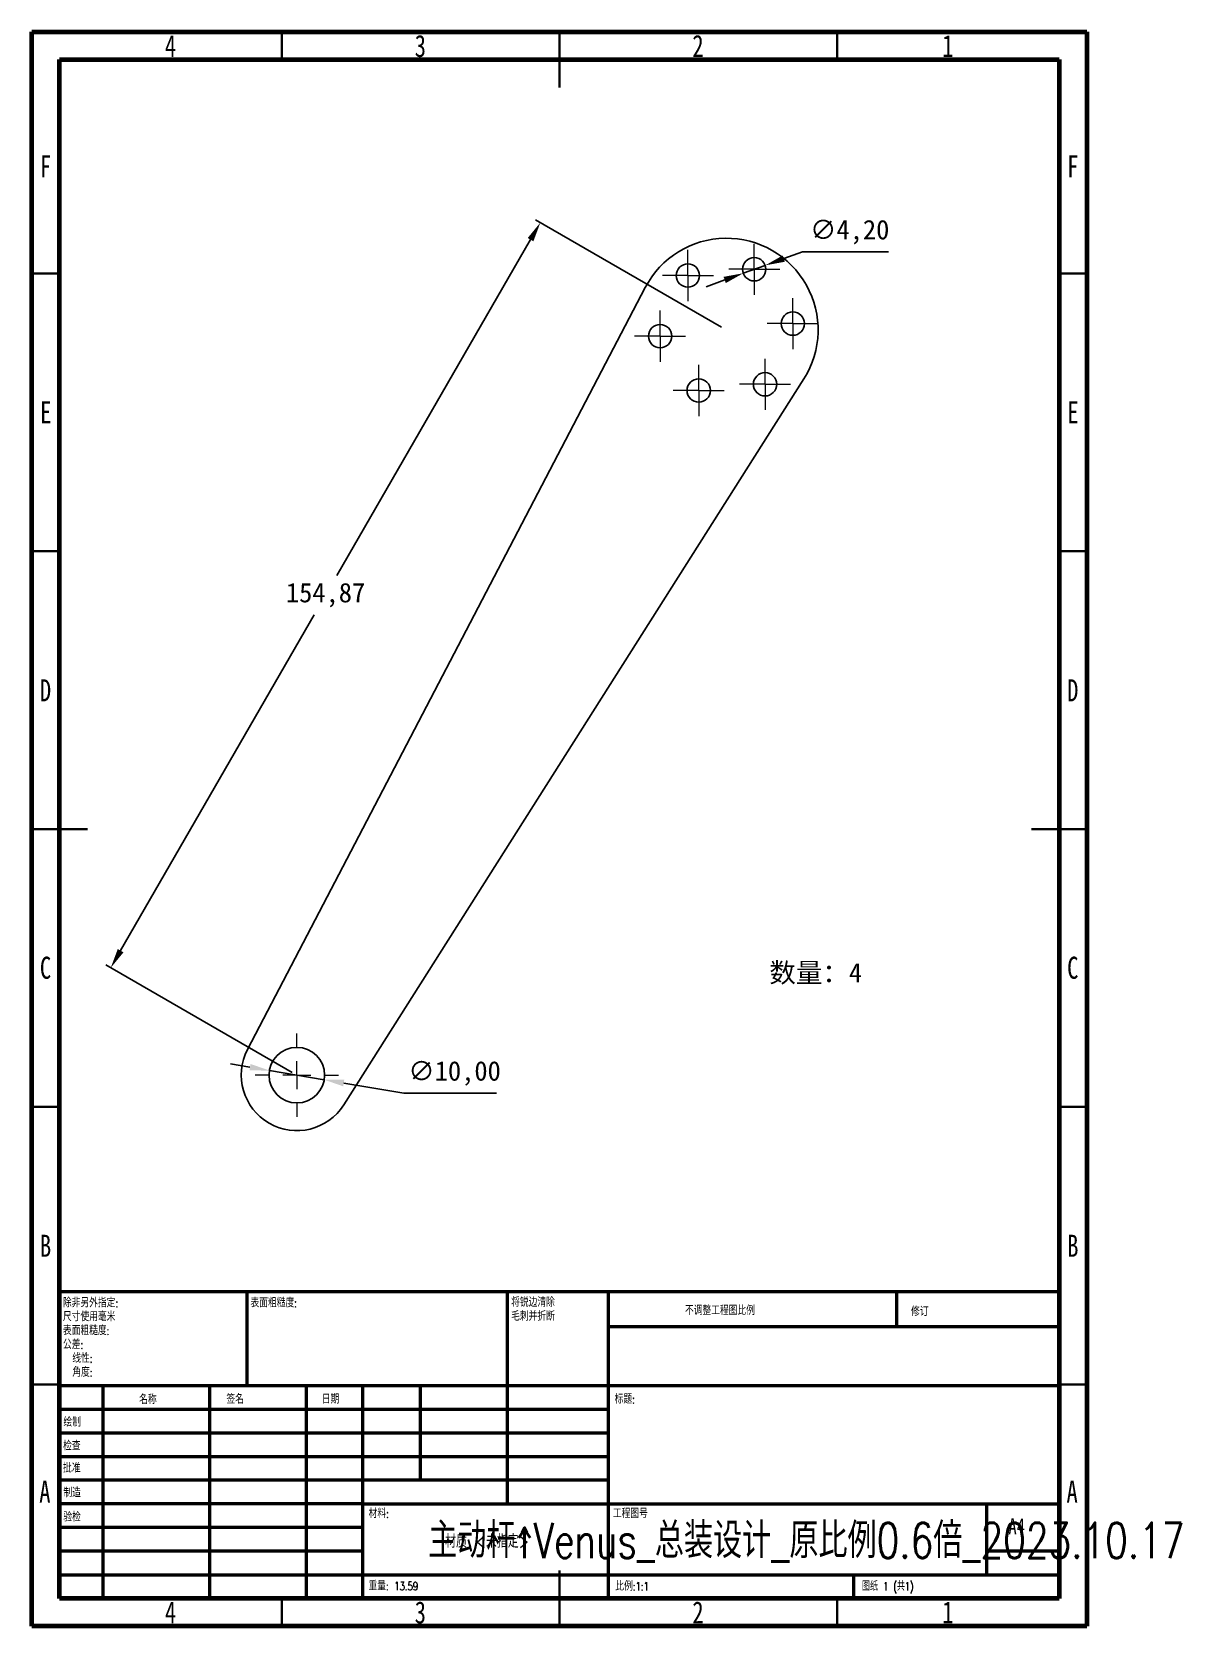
# Model space of a CAD drawing. Header units: millimetres. Extents: x 15 to 222, y 5 to 292.
import ezdxf

# ---------------------------------------------------------------- set-up
doc = ezdxf.new("R2010")
doc.units = ezdxf.units.MM
doc.header["$PDSIZE"] = -1
doc.layers.get('Defpoints').update_dxf_attribs({"color": 130})
doc.styles.add('SLDTEXTSTYLE0', font='TXT', dxfattribs={"width": 0.75})
doc.styles.add('SLDTEXTSTYLE1', font='TXT', dxfattribs={"width": 0.75, "bigfont": 'bigfont'})
doc.styles.add('SLDTEXTSTYLE2', font='TXT', dxfattribs={"width": 0.694444, "bigfont": 'bigfont'})
doc.dimstyles.new('ISO-25', dxfattribs={"dimtxt": 2.5, "dimasz": 2.5, "dimexe": 1.25, "dimexo": 0.625, "dimtad": 1, "dimtxsty": 'Standard', "dimcen": 2.5, "dimadec": 0, "dimazin": 0, "dimtfac": 1, "dimtmove": 0, "dimatfit": 3, "dimfxl": 1, "dimarcsym": 0})

# ---------------------------------------------------------------- blocks, each defined once
blk = doc.blocks.new('SW_CENTERMARKSYMBOL_0')
at = {"color": 0, "linetype": 'Continuous', "lineweight": 18}
for p, q in [((0, 5), (0, 7.5)), ((-5, 0), (-7.5, 0)), ((0, 0), (-2.5, 0)), ((0, 0), (0, 2.5)), ((0, 0), (0, -2.5)), ((0, 0), (2.5, 0)), ((5, 0), (7.5, 0)), ((0, -5), (0, -7.5))]:
    blk.add_line(p, q, dxfattribs=at)
blk = doc.blocks.new('SW_CENTERMARKSYMBOL_1')
at = {"color": 0, "linetype": 'Continuous', "lineweight": 18}
for p, q in [((0, 2.5), (0, 4.6)), ((-2.5, 0), (-4.6, 0)), ((0, 0), (-2.5, 0)), ((0, 0), (0, 2.5)), ((0, 0), (0, -2.5)), ((0, 0), (2.5, 0)), ((2.5, 0), (4.6, 0)), ((0, -2.5), (0, -4.6))]:
    blk.add_line(p, q, dxfattribs=at)
blk = doc.blocks.new('SW_CENTERMARKSYMBOL_2')
at = {"color": 0, "linetype": 'Continuous', "lineweight": 18}
for p, q in [((0, 2.5), (0, 4.6)), ((-2.5, 0), (-4.6, 0)), ((0, 0), (-2.5, 0)), ((0, 0), (0, 2.5)), ((0, 0), (0, -2.5)), ((0, 0), (2.5, 0)), ((2.5, 0), (4.6, 0)), ((0, -2.5), (0, -4.6))]:
    blk.add_line(p, q, dxfattribs=at)
blk = doc.blocks.new('SW_CENTERMARKSYMBOL_3')
at = {"color": 0, "linetype": 'Continuous', "lineweight": 18}
for p, q in [((0, 2.5), (0, 4.6)), ((-2.5, 0), (-4.6, 0)), ((0, 0), (-2.5, 0)), ((0, 0), (0, 2.5)), ((0, 0), (0, -2.5)), ((0, 0), (2.5, 0)), ((2.5, 0), (4.6, 0)), ((0, -2.5), (0, -4.6))]:
    blk.add_line(p, q, dxfattribs=at)
blk = doc.blocks.new('SW_CENTERMARKSYMBOL_4')
at = {"color": 0, "linetype": 'Continuous', "lineweight": 18}
for p, q in [((0, 2.5), (0, 4.6)), ((-2.5, 0), (-4.6, 0)), ((0, 0), (-2.5, 0)), ((0, 0), (0, 2.5)), ((0, 0), (0, -2.5)), ((0, 0), (2.5, 0)), ((2.5, 0), (4.6, 0)), ((0, -2.5), (0, -4.6))]:
    blk.add_line(p, q, dxfattribs=at)
blk = doc.blocks.new('SW_CENTERMARKSYMBOL_5')
at = {"color": 0, "linetype": 'Continuous', "lineweight": 18}
for p, q in [((0, 2.5), (0, 4.6)), ((-2.5, 0), (-4.6, 0)), ((0, 0), (-2.5, 0)), ((0, 0), (0, 2.5)), ((0, 0), (0, -2.5)), ((0, 0), (2.5, 0)), ((2.5, 0), (4.6, 0)), ((0, -2.5), (0, -4.6))]:
    blk.add_line(p, q, dxfattribs=at)
blk = doc.blocks.new('SW_CENTERMARKSYMBOL_6')
at = {"color": 0, "linetype": 'Continuous', "lineweight": 18}
for p, q in [((0, 2.5), (0, 4.6)), ((-2.5, 0), (-4.6, 0)), ((0, 0), (-2.5, 0)), ((0, 0), (0, 2.5)), ((0, 0), (0, -2.5)), ((0, 0), (2.5, 0)), ((2.5, 0), (4.6, 0)), ((0, -2.5), (0, -4.6))]:
    blk.add_line(p, q, dxfattribs=at)
blk = doc.blocks.new('*D13')
at = {"layer": 'Defpoints', "color": 0, "lineweight": -2, "transparency": 16777216}
for p, q in [((143.12, 248.55), (147.07, 249.97)), ((153.76, 252.38), (150.41, 251.18)), ((169.28, 252.38), (153.76, 252.38)), ((139.77, 247.34), (136.42, 246.13))]:
    blk.add_line(p, q, dxfattribs=at)
at = {"layer": 'Defpoints', "color": 0, "transparency": 16777216}
for p in [(147.07, 249.97), (143.12, 248.55)]:
    blk.add_point(p, dxfattribs=at)
for points in [[(150.21, 251.74), (150.61, 250.62), (147.07, 249.97)], [(139.57, 247.9), (139.97, 246.78), (143.12, 248.55)]]:
    blk.add_solid(points, dxfattribs=at)
at = {"layer": 'Defpoints', "color": 0, "transparency": 16777216, "insert": (162.28, 255.95), "char_height": 3.5, "attachment_point": 5}
blk.add_mtext('∅4,20', dxfattribs=at)
blk = doc.blocks.new('*D15')
at = {"layer": 'Defpoints', "color": 0, "lineweight": -2, "transparency": 16777216}
for p, q in [((139.22, 238.85), (105.71, 258.18)), ((104.8, 254.6), (69.95, 194.16)), ((30.99, 126.6), (65.84, 187.03)), ((61.85, 104.69), (28.34, 124.02))]:
    blk.add_line(p, q, dxfattribs=at)
at = {"layer": 'Defpoints', "color": 0, "transparency": 16777216}
for p in [(106.58, 257.68), (140.09, 238.35), (62.72, 104.19)]:
    blk.add_point(p, dxfattribs=at)
for points in [[(104.29, 254.89), (105.32, 254.3), (106.58, 257.68)], [(30.47, 126.89), (31.5, 126.3), (29.21, 123.52)]]:
    blk.add_solid(points, dxfattribs=at)
at = {"layer": 'Defpoints', "color": 0, "transparency": 16777216, "insert": (67.89, 190.6), "char_height": 3.5, "attachment_point": 5}
blk.add_mtext('154,87', dxfattribs=at)
blk = doc.blocks.new('*D16')
at = {"layer": 'Defpoints', "color": 0, "lineweight": -2, "transparency": 16777216}
for p, q in [((54.28, 105.61), (50.78, 106.21)), ((57.79, 105.02), (67.65, 103.36)), ((82.01, 100.94), (71.16, 102.77)), ((98.7, 100.94), (82.01, 100.94))]:
    blk.add_line(p, q, dxfattribs=at)
at = {"layer": 'Defpoints', "color": 0, "transparency": 16777216}
for p in [(57.79, 105.02), (67.65, 103.36)]:
    blk.add_point(p, dxfattribs=at)
for points in [[(54.38, 106.2), (54.19, 105.03), (57.79, 105.02)], [(71.26, 103.35), (71.06, 102.18), (67.65, 103.36)]]:
    blk.add_solid(points, dxfattribs=at)
at = {"layer": 'Defpoints', "color": 0, "transparency": 16777216, "insert": (91.12, 104.5), "char_height": 3.5, "attachment_point": 5}
blk.add_mtext('∅10,00', dxfattribs=at)

msp = doc.modelspace()

# ---------------------------------------------------------------- linework, layer by layer
at = {"color": 7, "linetype": 'Continuous', "lineweight": 70}
for p, q in [((15, 5), (15, 292)), ((15, 292), (205, 292)), ((205, 292), (205, 5)), ((20, 10), (20, 287)), ((20, 287), (200, 287)), ((200, 287), (200, 10)), ((200, 10), (20, 10)), ((205, 5), (15, 5))]:
    msp.add_line(p, q, dxfattribs=at)
at = {"color": 7, "linetype": 'Continuous', "lineweight": 35}
for p, q in [((60, 287), (60, 292)), ((110, 292), (110, 282)), ((110, 287), (110, 292)), ((160, 287), (160, 292)), ((20, 248.5), (15, 248.5)), ((200, 248.5), (205, 248.5)), ((20, 198.5), (15, 198.5)), ((200, 198.5), (205, 198.5)), ((15, 148.5), (25, 148.5)), ((20, 148.5), (15, 148.5)), ((205, 148.5), (195, 148.5)), ((200, 148.5), (205, 148.5)), ((20, 98.5), (15, 98.5)), ((200, 98.5), (205, 98.5)), ((20, 48.5), (15, 48.5)), ((200, 48.5), (205, 48.5)), ((110, 5), (110, 15)), ((60, 10), (60, 5)), ((110, 10), (110, 5)), ((160, 10), (160, 5))]:
    msp.add_line(p, q, dxfattribs=at)
at = {"color": 7, "linetype": 'Continuous', "lineweight": 25}
for p, q in [((53.856, 108.818), (125.463, 245.986)), ((154.024, 229.515), (71.167, 98.836))]:
    msp.add_line(p, q, dxfattribs=at)
at = {"color": 7, "linetype": 'Continuous', "lineweight": 50}
for p, q in [((20, 65.25), (200, 65.25)), ((20, 65.25), (20, 10)), ((53.8, 48.25), (53.8, 65.25)), ((100.6, 65.25), (100.6, 27)), ((118.8, 65.25), (118.8, 10)), ((170.8, 58.875), (170.8, 65.25)), ((200, 58.875), (118.8, 58.875)), ((200, 48.25), (20, 48.25)), ((27.8, 48.25), (27.8, 10)), ((46.991, 48.25), (46.991, 10)), ((64.399, 48.25), (64.399, 10)), ((74.6, 10), (74.6, 48.25)), ((85, 31.25), (85, 48.25)), ((118.8, 44), (20, 44)), ((118.8, 39.75), (20, 39.75)), ((118.8, 35.5), (20, 35.5)), ((118.8, 31.25), (20, 31.25)), ((74.6, 27), (20, 27)), ((74.6, 27), (200, 27)), ((187, 14.25), (187, 27)), ((74.6, 22.75), (20, 22.75)), ((74.6, 18.5), (20, 18.5)), ((200, 18.5), (187, 18.5)), ((20, 14.25), (200, 14.25)), ((163, 10), (163, 14.25))]:
    msp.add_line(p, q, dxfattribs=at)
at = {"color": 7, "linetype": 'Continuous', "lineweight": 25}
for centre in [(133.143, 248.135), (145.09, 249.259), (152.037, 239.474), (128.142, 237.227), (147.036, 228.565), (135.089, 227.442)]:
    msp.add_circle(centre, 2.1, dxfattribs=at)
msp.add_circle((62.721, 104.191), 5)
for centre, radius, start, end in [((140.09, 238.35), 16.5, 327.62303, 152.43393), ((62.721, 104.191), 10, 152.43393, 327.62303)]:
    msp.add_arc(centre, radius, start, end, dxfattribs=at)

# ---------------------------------------------------------------- block references
at = {"color": 7, "linetype": 'Continuous', "lineweight": 0}
for name, p in [('SW_CENTERMARKSYMBOL_3', (133.143, 248.135)), ('SW_CENTERMARKSYMBOL_2', (145.09, 249.259)), ('SW_CENTERMARKSYMBOL_1', (152.037, 239.474)), ('SW_CENTERMARKSYMBOL_4', (128.142, 237.227)), ('SW_CENTERMARKSYMBOL_6', (147.036, 228.565)), ('SW_CENTERMARKSYMBOL_5', (135.089, 227.442)), ('SW_CENTERMARKSYMBOL_0', (62.721, 104.191))]:
    msp.add_blockref(name, p, dxfattribs=at)

# ---------------------------------------------------------------- texts
for s, insert, char_height, attachment_point, style in [('4', (39.96, 291.453), 3.969, 2, 'SLDTEXTSTYLE0'), ('3', (84.96, 291.453), 3.969, 2, 'SLDTEXTSTYLE0'), ('2', (134.96, 291.453), 3.969, 2, 'SLDTEXTSTYLE0'), ('1', (179.96, 291.453), 3.969, 2, 'SLDTEXTSTYLE0'), ('F', (17.458, 269.76), 3.969, 2, 'SLDTEXTSTYLE0'), ('F', (202.458, 269.76), 3.969, 2, 'SLDTEXTSTYLE0'), ('E', (17.508, 225.51), 3.969, 2, 'SLDTEXTSTYLE0'), ('E', (202.508, 225.51), 3.969, 2, 'SLDTEXTSTYLE0'), ('D', (17.453, 175.453), 3.969, 2, 'SLDTEXTSTYLE0'), ('D', (202.453, 175.453), 3.969, 2, 'SLDTEXTSTYLE0'), ('C', (17.459, 125.51), 3.969, 2, 'SLDTEXTSTYLE0'), ('C', (202.459, 125.51), 3.969, 2, 'SLDTEXTSTYLE0'), ('B', (17.471, 75.453), 3.969, 2, 'SLDTEXTSTYLE0'), ('B', (202.471, 75.453), 3.969, 2, 'SLDTEXTSTYLE0'), ('除非另外指定:', (20.594, 63.921), 1.5, 1, 'SLDTEXTSTYLE1'), ('表面粗糙度:', (54.371, 63.919), 1.5, 1, 'SLDTEXTSTYLE1'), ('将锐边清除', (101.309, 64.003), 1.5, 1, 'SLDTEXTSTYLE1'), ('尺寸使用毫米', (20.594, 61.421), 1.5, 1, 'SLDTEXTSTYLE1'), ('毛刺并折断', (101.309, 61.503), 1.5, 1, 'SLDTEXTSTYLE1'), ('不调整工程图比例', (132.615, 62.533), 1.5, 1, 'SLDTEXTSTYLE1'), ('修订', (173.328, 62.335), 1.5, 1, 'SLDTEXTSTYLE1'), ('表面粗糙度:', (20.594, 58.921), 1.5, 1, 'SLDTEXTSTYLE1'), ('公差:', (20.594, 56.421), 1.5, 1, 'SLDTEXTSTYLE1'), ('线性:', (22.281, 53.921), 1.5, 1, 'SLDTEXTSTYLE1'), ('角度:', (22.281, 51.421), 1.5, 1, 'SLDTEXTSTYLE1'), ('名称', (34.322, 46.501), 1.5, 1, 'SLDTEXTSTYLE1'), ('签名', (50.034, 46.562), 1.5, 1, 'SLDTEXTSTYLE1'), ('日期', (67.215, 46.576), 1.5, 1, 'SLDTEXTSTYLE1'), ('标题:', (119.956, 46.576), 1.5, 1, 'SLDTEXTSTYLE1'), ('绘制', (20.685, 42.43), 1.5, 1, 'SLDTEXTSTYLE1'), ('检查', (20.624, 38.154), 1.5, 1, 'SLDTEXTSTYLE1'), ('批准', (20.622, 34.177), 1.5, 1, 'SLDTEXTSTYLE1'), ('A', (17.34, 31.203), 3.969, 2, 'SLDTEXTSTYLE0'), ('制造', (20.682, 29.734), 1.5, 1, 'SLDTEXTSTYLE1'), ('A', (202.34, 31.203), 3.969, 2, 'SLDTEXTSTYLE0'), ('材料:', (75.646, 25.986), 1.5, 1, 'SLDTEXTSTYLE1'), ('工程图号', (119.629, 25.986), 1.5, 1, 'SLDTEXTSTYLE1'), ('验检', (20.677, 25.35), 1.5, 1, 'SLDTEXTSTYLE1'), ('主动杆^ Venus_总装设计_原比例0.6倍_2023.10.17', (154.478, 23.607), 6.35, 2, 'SLDTEXTSTYLE1'), ('A4', (190.871, 24.406), 2.9104, 1, 'SLDTEXTSTYLE0'), ('材质 <未指定>', (96.966, 21.486), 2.3813, 2, 'SLDTEXTSTYLE1'), ('重量: 13.59', (75.618, 12.949), 1.4986, 1, 'SLDTEXTSTYLE1'), ('比例:1:1', (120.074, 12.9), 1.5, 1, 'SLDTEXTSTYLE1'), ('图纸 1 (共1)', (164.478, 12.9), 1.5, 1, 'SLDTEXTSTYLE2'), ('4', (39.96, 9.453), 3.969, 2, 'SLDTEXTSTYLE0'), ('3', (84.96, 9.453), 3.969, 2, 'SLDTEXTSTYLE0'), ('2', (134.96, 9.453), 3.969, 2, 'SLDTEXTSTYLE0'), ('1', (179.96, 9.453), 3.969, 2, 'SLDTEXTSTYLE0')]:
    msp.add_mtext(s, dxfattribs=dict(at, insert=insert, char_height=char_height, attachment_point=attachment_point, style=style))
at = {"layer": 'Defpoints', "insert": (147.812, 124.386), "char_height": 3.5, "attachment_point": 1}
msp.add_mtext_dynamic_manual_height_columns('{\\fSimSun|b0|i0|c134|p2;数量：}4', width=26.11858, gutter_width=17.5, heights=[0], dxfattribs=at)

# ---------------------------------------------------------------- dimensions: what is measured, and where the dimension line sits
at = {"layer": 'Defpoints'}
dim = msp.add_aligned_dim(p1=(62.721, 104.191), p2=(140.09, 238.35), distance=38.684, dimstyle='ISO-25', override={"dimtxt": 3.5, "dimasz": 3.556, "dimexe": 1, "dimexo": 1, "dimgap": 1.524, "dimtih": 1, "dimtoh": 1, "dimzin": 1, "dimadec": 2, "dimtzin": 1}, dxfattribs=at)
dim.commit()
dim.dimension.update_dxf_attribs({"geometry": '*D15', "text_midpoint": (67.894, 190.596)})
for p1, p2, picture, middle in [((143.115, 248.546), (147.066, 249.971), '*D13', (162.28, 252.384)), ((57.791, 105.022), (67.652, 103.359), '*D16', (82.012, 100.935))]:
    dim = msp.add_diameter_dim_2p(p1=p1, p2=p2, dimstyle='ISO-25', override={"dimtxt": 3.5, "dimasz": 3.556, "dimexe": 1, "dimexo": 1, "dimgap": 1.524, "dimtih": 1, "dimtoh": 1, "dimzin": 1, "dimadec": 2, "dimtzin": 1}, dxfattribs=at)
    dim.commit()
    dim.dimension.update_dxf_attribs({"geometry": picture, "text_midpoint": middle, "dimtype": 163})

doc.saveas('drawing.dxf')
